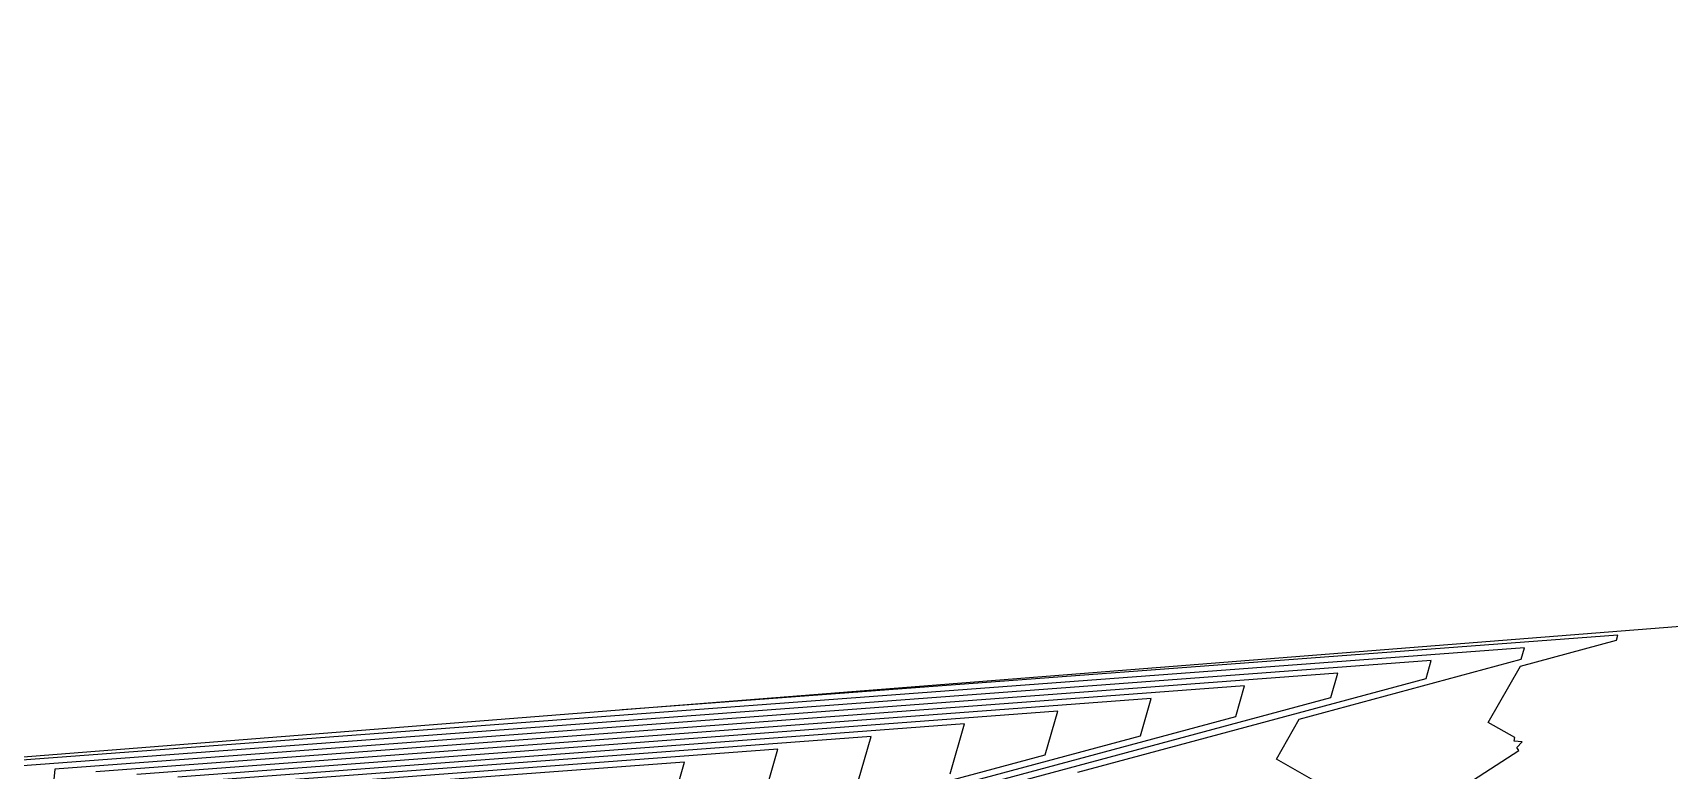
# Model space of a CAD drawing. Header units: metres. Extents: x 706349 to 713144, y 2649082 to 2655455.
# Drawn here: x 710793 to 711610, y 2652481 to 2652850 of the extents above; entities that cross this region are included whole.
import ezdxf

# ---------------------------------------------------------------- set-up
doc = ezdxf.new("R2010")
doc.units = ezdxf.units.M
for name, color, linetype in [('C-TINN-BNDY', 110, 'Continuous'), ('C-TOPO-MAJR', 9, 'Continuous'), ('C-TOPO-MINR', 8, 'Continuous')]:
    doc.layers.add(name, color=color, linetype=linetype)

msp = doc.modelspace()

# ---------------------------------------------------------------- linework, layer by layer
at = {"layer": 'C-TINN-BNDY', "color": 110, "linetype": 'Continuous', "lineweight": -3, "flags": 128}
msp.add_lwpolyline([(709174.86, 2652849.91), (710752.5, 2652485.33), (711620.3, 2652553.71)], dxfattribs=at)
at = {"layer": 'C-TOPO-MAJR', "color": 9, "linetype": 'Continuous', "lineweight": -3, "flags": 128}
for points, elevation in [([(711204.66, 2652454.05), (711441.5, 2652517.83), (711444.98, 2652529.9), (710804.18, 2652482.02), (710800.6, 2652445.17)], -10), ([(711203.82, 2652470.13), (711211.93, 2652498.26), (711211.93, 2652498.26), (710906.68, 2652475.45)], -20)]:
    msp.add_lwpolyline(points, dxfattribs=dict(at, elevation=elevation))
at = {"layer": 'C-TOPO-MINR', "color": 8, "linetype": 'Continuous', "lineweight": -3, "flags": 128}
for points, elevation in [([(711448.2, 2652467.76), (711414.27, 2652487.06), (711425.66, 2652507.04), (711536.57, 2652536.91), (711538.2, 2652542.56), (710763.18, 2652484.65)], -6), ([(711323.01, 2652353.88), (711535.38, 2652491.27), (711534.33, 2652492.82), (711537.02, 2652495.61), (711532.99, 2652495.96), (711533.32, 2652497.76), (711520.06, 2652505.3), (711536.16, 2652533.53), (711584.1, 2652546.45), (711584.81, 2652548.89), (711087.59, 2652511.73)], -4), ([(711315.16, 2652480.54), (711489.03, 2652527.37), (711491.59, 2652536.23), (710783.68, 2652483.33)], -8), ([(711155.79, 2652444.15), (711393.96, 2652508.29), (711398.37, 2652523.57), (711398.37, 2652523.57), (710824.68, 2652480.7)], -12), ([(711151.25, 2652446.19), (711346.43, 2652498.75), (711351.76, 2652517.25), (711351.76, 2652517.25), (710845.18, 2652479.39)], -14), ([(711146.72, 2652448.23), (711298.89, 2652489.21), (711305.15, 2652510.92), (711305.15, 2652510.92), (710865.68, 2652478.08)], -16), ([(711251.36, 2652479.67), (711258.54, 2652504.59), (711258.54, 2652504.59), (710886.18, 2652476.76)], -18), ([(711156.29, 2652460.59), (711165.32, 2652491.93), (711165.32, 2652491.93), (710927.18, 2652474.13)], -22), ([(711110.64, 2652457.6), (711118.71, 2652485.6), (711118.71, 2652485.6), (710947.68, 2652472.82)], -24)]:
    msp.add_lwpolyline(points, dxfattribs=dict(at, elevation=elevation))

doc.saveas('drawing.dxf')
